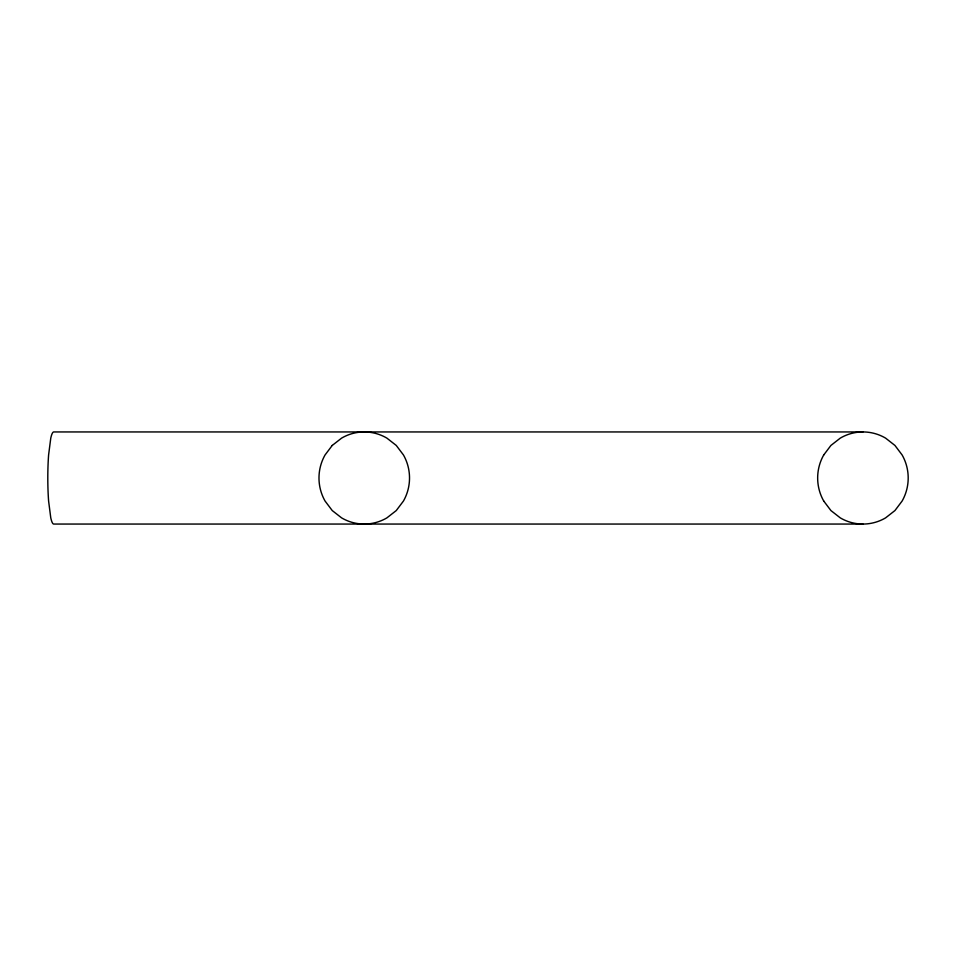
<?xml version="1.0" encoding="UTF-8"?>
<svg xmlns="http://www.w3.org/2000/svg" width="956" height="956" viewBox="0 0 956 956"><rect width="100%" height="100%" fill="white"/><g stroke="black" fill="none" stroke-linecap="round" stroke-linejoin="round"><path stroke-width="1.43" d="M823.725 454.972L830.919 445.436L840.3 438.111A45.338 44.944 -90 0 1 885.567 438.111L894.936 445.436L902.129 454.972A46.39 45.984 -90 0 1 902.129 501.028L894.936 510.564L885.567 517.889A45.338 44.944 -90 0 1 840.3 517.889L830.919 510.564L823.725 501.028M862.933 431.945L53.763 431.945A45.338 5.915 -90 0 0 50.776 438.111L48.601 454.972A46.39 6.059 -90 0 0 48.601 501.028L50.776 517.889A45.338 5.915 -90 0 0 53.763 524.055L862.933 524.055M823.725 501.028A46.39 45.984 -90 0 1 823.725 454.972M332.246 445.436L325.052 454.972A46.39 45.984 -90 0 0 325.052 501.028L332.246 510.564L341.615 517.889A45.338 44.944 -90 0 0 386.881 517.889L396.262 510.564L403.456 501.028A46.39 45.984 -90 0 0 403.456 454.972L396.262 445.436L386.881 438.111A45.338 44.944 -90 0 0 341.615 438.111L332.246 445.436"/></g></svg>
